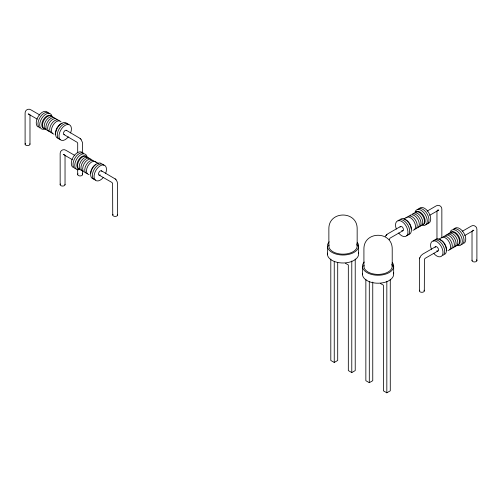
<?xml version="1.0" encoding="UTF-8"?>
<svg xmlns="http://www.w3.org/2000/svg" width="502" height="502" viewBox="0 0 502 502"><rect width="100%" height="100%" fill="white"/><g stroke="black" fill="none" stroke-linecap="round" stroke-linejoin="round"><path stroke-width="0.75" d="M389.27 239.68L390.085 238.099L402.955 230.707M419.616 258.53L419.44 290.903M419.873 257.67L420.99 255.681L422.653 254.175L435.567 246.72M419.546 258.781L419.91 257.545M385.329 236.335L387.6 233.938L400.514 226.484M386.822 234.503L385.938 235.444M403.74 218.985L406.702 217.278M427.152 211.104L436.194 205.883C438.591 204.276 442.03 206.247 441.848 209.133L441.848 237.961M429.756 215.232L438.786 210.068L437.581 210.031M438.792 239.222L441.754 237.515A7.317 4.223 60 0 1 449.516 242.585A7.317 4.223 60 0 1 447.997 250.523M462.204 231.34L471.246 226.12C473.643 224.519 477.082 226.484 476.9 229.37L476.9 260.538M438.008 250.944L425.138 258.335L424.441 259.27L424.322 290.903M464.808 235.469L473.838 230.305L472.633 230.267M330.799 259.051L330.799 360.461L334.25 362.45L337.702 360.461L337.702 262.646M345.458 263.28L348.325 264.937L348.325 370.576L351.776 372.572L355.228 370.576L355.228 259.032M365.851 279.288L365.851 380.698L369.303 382.687L372.754 380.698L372.754 282.099M380.51 283.517L383.377 285.174L383.377 390.813L386.829 392.809L390.28 390.813L390.28 279.269M64.438 154.365L63.233 154.421L72.257 159.586M28.978 114.054L28.181 113.948L37.204 119.112M39.783 114.971L30.741 109.75C28.332 108.15 24.912 110.139 25.1 113.025L25.1 144.187M66.433 130.357L80.301 138.565M63.992 134.58L77.252 142.373L77.716 143.44L77.678 152.846M95.298 161.625L98.26 163.332M74.836 155.444L65.793 150.224C63.384 148.623 59.964 150.613 60.152 153.499L60.152 184.661M101.486 170.831L115.353 179.038M99.045 175.054L111.915 182.446L112.611 183.381L112.73 215.013M80.916 139.217L82.453 142.417L82.56 152.721M115.968 179.691L117.142 181.655L117.612 183.845L117.612 215.013M80.125 138.376L81.01 139.311M115.178 178.85L116.062 179.791M472.018 231.121L472.018 260.551M436.966 210.884L436.966 239.542M393.668 265.903L393.668 273.872M392.213 266.242L392.213 249.111C392.539 230.663 363.592 230.663 363.919 249.111L363.919 266.242M386.829 281.258L386.829 392.809M369.303 281.741L369.303 382.687M362.463 266.581L362.463 274.55M358.616 245.666L358.616 253.635M357.16 246.005L357.16 228.874C357.487 210.42 328.54 210.42 328.866 228.874L328.866 246.005M351.776 261.021L351.776 372.572M334.25 261.504L334.25 362.45M327.411 246.344L327.411 254.313M82.56 170.642L82.56 174.539M77.678 169.118L77.678 174.539M65.034 155.212L65.034 184.648M29.982 114.738L29.982 144.174M444.722 236.084A7.317 4.223 60 0 1 452.867 239.548A7.317 4.223 60 0 1 451.794 248.333M442.657 237.283A7.317 4.223 60 0 1 450.796 240.747A7.317 4.223 60 0 1 449.723 249.525M446.447 235.093A7.317 4.223 60 0 1 454.592 238.55A7.317 4.223 60 0 1 453.519 247.335M448.173 234.095A7.317 4.223 60 0 1 456.318 237.559A7.317 4.223 60 0 1 455.245 246.338M449.899 233.097A7.317 4.223 60 0 1 458.037 236.561A7.317 4.223 60 0 1 456.971 245.346M450.589 232.702A7.317 4.223 60 0 1 458.728 236.166A7.317 4.223 60 0 1 457.661 244.945M450.106 232.357A8.785 5.07 60 0 1 460.497 235.143A8.785 5.07 60 0 1 457.711 245.534M453.438 229.075A8.785 5.07 60 0 1 462.756 235.162A8.785 5.07 60 0 1 460.936 244.687M454.178 228.994A8.785 5.07 60 0 1 463.34 232.181A8.785 5.07 60 0 1 463.948 243.294M434.857 240.151A8.785 5.07 60 0 1 444.019 243.332A8.785 5.07 60 0 1 444.628 254.445M439.934 239.699A7.317 4.223 60 0 1 446.272 250.674M433.132 241.148A8.785 5.07 60 0 1 442.293 244.33A8.785 5.07 60 0 1 442.902 255.443M431.406 249.312A8.785 5.07 60 0 1 435.705 241.148A8.785 5.07 60 0 1 442.902 253.61A8.785 5.07 60 0 1 433.678 253.253M476.567 259.835A2.441 1.406 0 0 1 474.792 261.944A2.441 1.406 0 0 1 472.1 260.187M423.995 290.2A2.441 1.406 0 0 1 421.881 292.308A2.441 1.406 0 0 1 419.766 290.2M435.121 247.354A2.441 1.406 60 0 1 437.085 247.047A2.441 1.406 60 0 1 438.503 249.996A2.441 1.406 60 0 1 436.784 250.824M409.67 215.847A7.317 4.223 60 0 1 417.815 219.311A7.317 4.223 60 0 1 416.742 228.096M407.599 217.046A7.317 4.223 60 0 1 415.744 220.51A7.317 4.223 60 0 1 414.671 229.288M412.217 214.09A7.317 4.223 60 0 1 419.986 219.161A7.317 4.223 60 0 1 418.467 227.099M413.121 213.858A7.317 4.223 60 0 1 421.266 217.322A7.317 4.223 60 0 1 420.193 226.101M415.669 212.101A7.317 4.223 60 0 1 423.437 217.171A7.317 4.223 60 0 1 421.918 225.103M415.537 212.465A7.317 4.223 60 0 1 423.167 215.12A7.317 4.223 60 0 1 423.675 224.375M415.054 212.12A8.785 5.07 60 0 1 425.445 214.906A8.785 5.07 60 0 1 422.659 225.298M417.4 209.754A8.785 5.07 60 0 1 427.171 213.908A8.785 5.07 60 0 1 425.884 224.45M419.126 208.757A8.785 5.07 60 0 1 428.896 212.911A8.785 5.07 60 0 1 427.61 223.453M400.791 218.997A8.785 5.07 60 0 1 410.109 225.084A8.785 5.07 60 0 1 408.289 234.603M404.882 219.462A7.317 4.223 60 0 1 411.395 228.994M405.88 218.037A7.317 4.223 60 0 1 414.018 221.501A7.317 4.223 60 0 1 412.945 230.286M398.08 220.911A8.785 5.07 60 0 1 407.85 225.065A8.785 5.07 60 0 1 406.564 235.601M396.354 229.075A8.785 5.07 60 0 1 400.652 220.911A8.785 5.07 60 0 1 407.85 233.374A8.785 5.07 60 0 1 398.626 233.016M400.069 227.117A2.441 1.406 60 0 1 402.033 226.804A2.441 1.406 60 0 1 403.451 229.759A2.441 1.406 60 0 1 401.732 230.587M50.206 131.963A7.317 4.223 -60 0 1 49.133 123.185A7.317 4.223 -60 0 1 57.278 119.721M52.277 133.162A7.317 4.223 -60 0 1 51.204 124.377A7.317 4.223 -60 0 1 59.343 120.919M48.481 130.972A7.317 4.223 -60 0 1 47.408 122.187A7.317 4.223 -60 0 1 55.553 118.723M45.682 129.641A7.317 4.223 -60 0 1 46.197 120.386A7.317 4.223 -60 0 1 53.827 117.732M45.029 128.976A7.317 4.223 -60 0 1 43.963 120.198A7.317 4.223 -60 0 1 52.101 116.734M44.339 128.581A7.317 4.223 -60 0 1 43.272 119.796A7.317 4.223 -60 0 1 51.411 116.332M45.356 128.769A8.785 5.07 -60 0 1 39.689 125.105A8.785 5.07 -60 0 1 44.992 114.738A8.785 5.07 -60 0 1 51.894 115.993M39.777 127.922A8.785 5.07 -60 0 1 40.386 116.809A8.785 5.07 -60 0 1 49.547 113.628M38.052 126.924A8.785 5.07 -60 0 1 38.66 115.818A8.785 5.07 -60 0 1 47.822 112.63M55.728 134.31A7.317 4.223 -60 0 1 62.066 123.335M58.659 138.477A8.785 5.07 -60 0 1 57.372 127.941A8.785 5.07 -60 0 1 67.142 123.787M54.003 134.16A7.317 4.223 -60 0 1 52.93 125.374A7.317 4.223 -60 0 1 61.068 121.911M60.384 139.474A8.785 5.07 -60 0 1 59.098 128.939A8.785 5.07 -60 0 1 68.868 124.778M68.322 136.883A8.785 5.07 -60 0 1 59.098 137.241A8.785 5.07 -60 0 1 66.295 124.785A8.785 5.07 -60 0 1 70.594 132.948M29.894 143.81A2.441 1.406 0 0 1 27.233 145.58A2.441 1.406 0 0 1 25.42 143.484M82.234 173.83A2.441 1.406 0 0 1 80.119 175.945A2.441 1.406 0 0 1 78.005 173.83M64.35 134.693A2.441 1.406 -60 0 1 63.992 131.762A2.441 1.406 -60 0 1 66.71 130.608M85.258 172.443A7.317 4.223 -60 0 1 84.185 163.658A7.317 4.223 -60 0 1 92.33 160.194M87.329 173.636A7.317 4.223 -60 0 1 86.256 164.857A7.317 4.223 -60 0 1 94.401 161.393M82.46 171.113A7.317 4.223 -60 0 1 82.968 161.851A7.317 4.223 -60 0 1 90.605 159.203M81.807 170.448A7.317 4.223 -60 0 1 80.734 161.669A7.317 4.223 -60 0 1 88.879 158.205M79.015 169.124A7.317 4.223 -60 0 1 79.523 159.862A7.317 4.223 -60 0 1 87.153 157.208M79.391 169.055A7.317 4.223 -60 0 1 78.325 160.27A7.317 4.223 -60 0 1 86.463 156.812M79.341 169.645A8.785 5.07 -60 0 1 74.804 164.298A8.785 5.07 -60 0 1 81.129 154.516A8.785 5.07 -60 0 1 87.135 157.59M76.116 168.797A8.785 5.07 -60 0 1 74.296 159.272A8.785 5.07 -60 0 1 83.614 153.185M73.104 167.404A8.785 5.07 -60 0 1 73.719 156.291A8.785 5.07 -60 0 1 82.874 153.104M90.605 173.341A7.317 4.223 -60 0 1 95.782 164.38M97.118 163.809A7.317 4.223 -60 0 1 98.367 163.683M93.711 178.95A8.785 5.07 -60 0 1 91.891 169.431A8.785 5.07 -60 0 1 101.209 163.345M89.055 174.633A7.317 4.223 -60 0 1 87.982 165.848A7.317 4.223 -60 0 1 96.12 162.384M95.436 179.948A8.785 5.07 -60 0 1 94.15 169.412A8.785 5.07 -60 0 1 103.92 165.258M103.374 177.363A8.785 5.07 -60 0 1 94.15 177.721A8.785 5.07 -60 0 1 101.348 165.258A8.785 5.07 -60 0 1 105.646 173.422M64.946 184.284A2.441 1.406 0 0 1 62.286 186.054A2.441 1.406 0 0 1 60.472 183.958M117.286 214.31A2.441 1.406 0 0 1 115.171 216.418A2.441 1.406 0 0 1 113.057 214.31M100.268 174.934A2.441 1.406 -60 0 1 98.549 174.106A2.441 1.406 -60 0 1 99.967 171.151A2.441 1.406 -60 0 1 101.931 171.464M393.455 272.699A15.612 9.017 0 0 1 378.652 283.216A15.612 9.017 0 0 1 362.519 273.37M392.257 262.483A15.612 9.017 0 0 1 377.629 275.253A15.612 9.017 0 0 1 364.257 262.031M391.736 264.127A14.15 8.17 0 0 1 378.991 274.393A14.15 8.17 0 0 1 364.038 265.175M358.403 252.462A15.612 9.017 0 0 1 343.6 262.979A15.612 9.017 0 0 1 327.467 253.133M357.204 242.246A15.612 9.017 0 0 1 342.577 255.016A15.612 9.017 0 0 1 329.205 241.795M356.684 243.89A14.15 8.17 0 0 1 343.939 254.156A14.15 8.17 0 0 1 328.986 244.938"/></g></svg>
